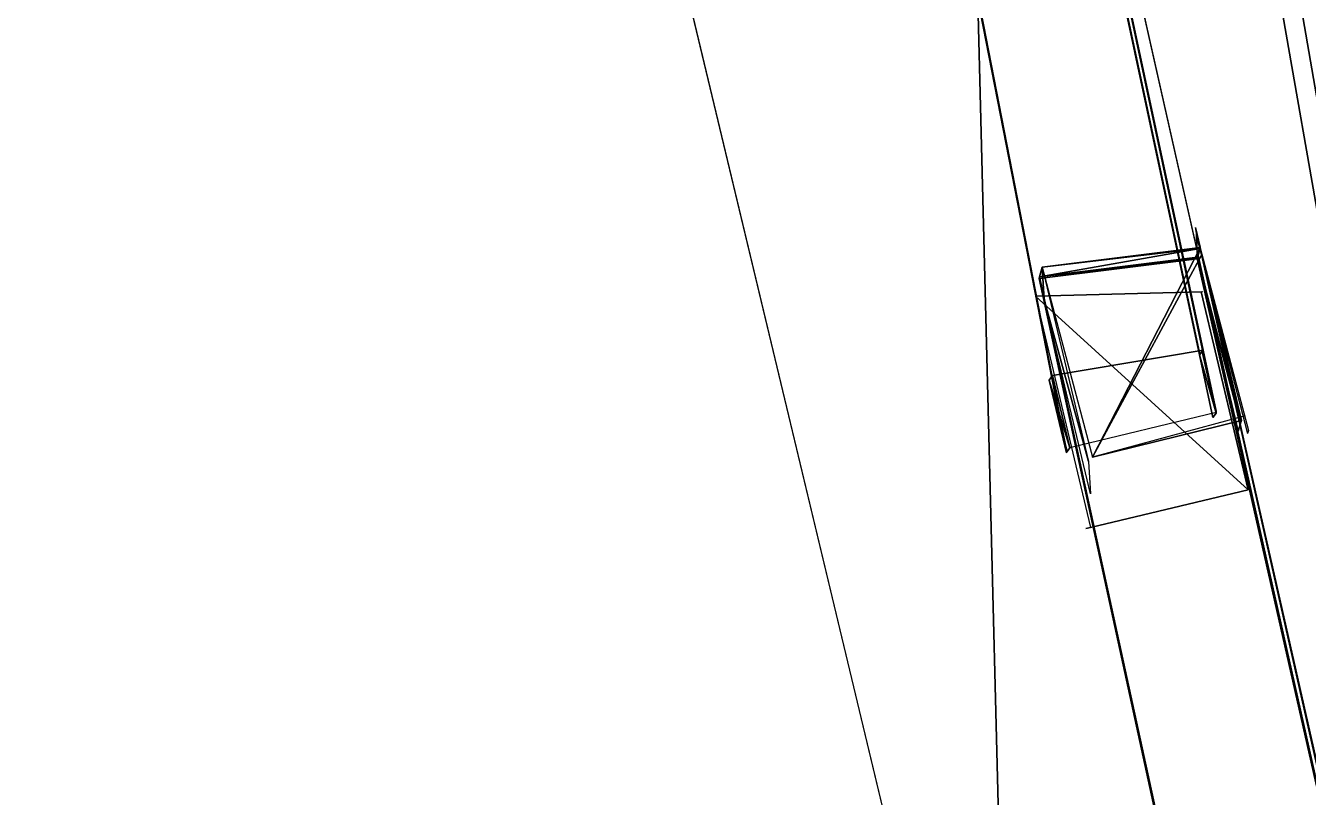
# Model space of a CAD drawing. Extents: x -324 to 583, y -546 to 160.
# Drawn here: x 253.01 to 287.39, y 107.65 to 128.34 of the extents above; entities that cross this region are included whole.
import ezdxf

# ---------------------------------------------------------------- set-up
doc = ezdxf.new("R2010")
doc.units = 0
doc.header["$MEASUREMENT"] = 0
doc.layers.get('0').update_dxf_attribs({"color": 13, "linetype": 'CONTINUOUS'})

msp = doc.modelspace()

# ---------------------------------------------------------------- linework, layer by layer
at = {"color": 0}
for p, q in [((284.907, 118.011, 35.393), (277.935, 150.65, 34.809)), ((277.944, 150.662, 38.469), (284.928, 117.966, 39.055)), ((277.978, 150.897, -1.508), (338.821, -119.501, -1.508)), ((277.85, 150.535, -0.809), (284.477, 119.512, -0.953)), ((277.862, 150.551, 4.1), (284.489, 119.527, 3.956)), ((280.908, 116.887, -0.888), (274.464, 149.911, -1.482)), ((274.479, 149.931, 4.651), (280.922, 116.907, 5.245)), ((266.488, 147.009, 38.851), (329.849, -117.642, 38.959)), ((284.494, 122.406, 38.17), (284.37, 122.925, 38.167)), ((284.37, 122.925, 38.167), (284.394, 122.779, 31.037)), ((284.394, 122.779, 31.037), (284.386, 122.751, 27.314)), ((284.494, 122.406, 38.17), (284.394, 122.779, 31.037)), ((284.494, 122.406, 38.17), (284.394, 122.779, 31.037)), ((284.394, 122.779, 31.037), (284.396, 122.701, 27.377)), ((284.494, 122.406, 38.17), (284.394, 122.779, 31.037)), ((284.396, 122.701, 27.377), (285.767, 117.402, 27.412)), ((284.396, 122.701, 27.377), (284.411, 122.196, 3.545)), ((284.498, 122.388, 38.17), (284.494, 122.406, 38.17)), ((284.498, 122.39, 38.469), (284.494, 122.406, 38.17)), ((284.498, 122.388, 38.17), (284.494, 122.406, 38.17)), ((284.498, 122.388, 38.17), (284.494, 122.406, 38.17)), ((284.498, 122.39, 38.469), (284.494, 122.406, 38.17)), ((284.498, 122.39, 38.469), (284.494, 122.406, 38.17)), ((284.414, 122.089, -1.508), (280.179, 121.561, -1.482)), ((280.263, 121.861, 38.332), (284.498, 122.389, 38.305)), ((280.263, 121.861, 38.332), (284.498, 122.388, 38.17)), ((280.263, 121.861, 38.332), (284.498, 122.388, 38.17)), ((280.263, 121.861, 38.332), (284.498, 122.388, 38.17)), ((281.608, 116.773, 38.23), (284.498, 122.388, 38.17)), ((281.608, 116.773, 38.23), (284.498, 122.388, 38.17)), ((284.425, 122.127, 3.546), (284.411, 122.196, 3.545)), ((284.414, 122.089, -1.484), (284.415, 122.094, -0.809)), ((284.414, 122.089, -1.484), (284.414, 122.089, -1.508)), ((284.417, 122.098, -0.255), (284.415, 122.094, -0.809)), ((284.417, 122.098, -0.255), (284.415, 122.094, -0.809)), ((284.417, 122.098, -0.255), (284.415, 122.094, -0.809)), ((284.415, 122.094, -0.809), (285.517, 117.463, -0.778)), ((284.425, 122.127, 3.546), (284.417, 122.098, -0.255)), ((284.425, 122.127, 3.546), (284.417, 122.098, -0.255)), ((284.425, 122.127, 3.546), (284.417, 122.098, -0.255)), ((284.426, 122.131, 4.1), (284.425, 122.127, 3.546)), ((284.426, 122.131, 4.1), (284.425, 122.127, 3.546)), ((284.426, 122.131, 4.1), (284.425, 122.127, 3.546)), ((284.426, 122.131, 4.1), (284.425, 122.127, 3.546)), ((284.426, 122.131, 4.1), (302.844, 40.723, 3.956)), ((284.491, 122.365, 35.118), (284.491, 122.362, 34.809)), ((284.491, 122.365, 35.118), (284.491, 122.362, 34.809)), ((284.491, 122.365, 35.118), (284.491, 122.362, 34.809)), ((284.491, 122.365, 35.118), (284.491, 122.362, 34.809)), ((303.868, 36.715, 35.393), (284.491, 122.362, 34.809)), ((284.491, 122.362, 34.809), (285.577, 117.676, 27.411)), ((284.491, 122.362, 34.809), (285.577, 117.676, 27.411)), ((284.498, 122.389, 38.305), (284.498, 122.39, 38.469)), ((284.542, 122.201, 38.172), (284.498, 122.39, 38.469)), ((284.542, 122.201, 38.172), (284.498, 122.39, 38.469)), ((284.498, 122.389, 38.305), (284.498, 122.39, 38.469)), ((284.498, 122.389, 38.305), (284.498, 122.39, 38.469)), ((284.498, 122.389, 38.305), (284.498, 122.39, 38.469)), ((284.498, 122.388, 38.17), (284.498, 122.389, 38.305)), ((284.498, 122.388, 38.17), (284.498, 122.389, 38.305)), ((284.498, 122.388, 38.17), (284.498, 122.389, 38.305)), ((284.498, 122.388, 38.17), (284.498, 122.389, 38.305)), ((284.498, 122.388, 38.17), (284.498, 122.389, 38.305)), ((284.498, 122.388, 38.17), (285.79, 117.484, 38.203)), ((284.542, 122.201, 38.172), (284.498, 122.388, 38.17)), ((284.542, 122.201, 38.172), (284.498, 122.388, 38.17)), ((284.542, 122.201, 38.172), (284.498, 122.388, 38.17)), ((284.542, 122.201, 38.172), (284.498, 122.388, 38.17)), ((285.6, 117.757, 38.202), (284.542, 122.201, 38.172)), ((285.6, 117.757, 38.202), (284.542, 122.201, 38.172)), ((280.192, 121.608, 4.651), (280.263, 121.861, 38.332)), ((280.192, 121.608, 4.651), (280.263, 121.861, 38.332)), ((280.263, 121.861, 38.332), (281.502, 116.652, 38.367)), ((280.179, 121.561, -1.482), (280.192, 121.608, 4.651)), ((280.179, 121.561, -1.482), (280.192, 121.608, 4.651)), ((280.179, 121.561, -1.482), (280.192, 121.608, 4.651)), ((298.985, 35.097, -0.888), (280.179, 121.561, -1.482)), ((280.314, 120.999, -1.245), (280.179, 121.561, -1.482)), ((280.192, 121.608, 4.651), (298.998, 35.143, 5.245)), ((284.523, 121.204, 2.536), (280.08, 121.089, 2.536)), ((280.08, 121.089, -79.981), (284.523, 121.204, -79.981)), ((280.08, 121.089, -79.981), (281.553, 114.887, -79.981)), ((280.08, 121.089, -8.889), (280.08, 121.089, -79.981)), ((280.08, 121.089, -7.4), (280.08, 121.089, -8.889)), ((280.08, 121.089, 2.536), (280.08, 121.089, -7.4)), ((285.784, 115.892, -7.4), (280.08, 121.089, -7.4)), ((280.08, 121.089, -7.4), (280.08, 121.089, -8.889)), ((280.08, 121.089, -8.889), (280.08, 121.089, -79.981)), ((280.08, 121.089, -79.981), (285.784, 115.892, -79.981)), ((284.523, 121.204, -47.673), (284.568, 121.215, 2.56)), ((284.523, 121.204, -79.74), (285.784, 115.892, -79.648)), ((284.523, 121.204, -79.74), (284.523, 121.204, -47.673)), ((284.523, 121.204, -47.673), (285.784, 115.892, -48.039)), ((284.523, 121.204, -47.673), (284.523, 121.204, 2.536)), ((284.523, 121.204, -79.74), (284.523, 121.204, -47.673)), ((284.523, 121.204, -79.981), (284.523, 121.204, -79.74)), ((285.784, 115.892, 2.536), (284.523, 121.204, 2.536)), ((285.784, 115.892, -47.673), (284.523, 121.204, -47.673)), ((284.523, 121.204, -47.673), (284.523, 121.204, 2.536)), ((285.784, 115.892, -47.673), (284.523, 121.204, -47.673)), ((284.523, 121.204, -47.673), (285.784, 115.892, -48.039)), ((281.553, 115.79, -1.21), (280.314, 120.999, -1.245)), ((284.572, 119.641, 38.861), (280.539, 118.961, 38.891)), ((280.54, 118.962, 39.239), (284.572, 119.641, 38.861)), ((284.477, 119.512, -0.953), (284.489, 119.527, 3.956)), ((284.477, 119.512, -0.953), (284.489, 119.527, 3.956)), ((284.477, 119.512, -0.966), (284.477, 119.511, -1.237)), ((284.477, 119.512, -0.957), (284.477, 119.512, -0.966)), ((284.477, 119.512, -0.957), (284.477, 119.512, -0.953)), ((284.477, 119.511, -1.237), (284.832, 117.835, -1.207)), ((284.907, 118.011, 35.393), (284.547, 119.606, 28.191)), ((284.555, 119.617, 31.595), (284.567, 119.633, 36.438)), ((284.798, 118.541, 36.457), (284.555, 119.617, 31.595)), ((284.567, 119.633, 36.438), (284.572, 119.641, 38.861)), ((284.567, 119.633, 36.438), (284.572, 119.641, 38.861)), ((284.798, 118.541, 36.457), (284.567, 119.633, 36.438)), ((284.798, 118.541, 36.457), (284.567, 119.633, 36.438)), ((284.92, 118.002, 38.89), (284.572, 119.641, 38.861)), ((284.92, 118.002, 38.89), (284.572, 119.641, 38.861)), ((280.908, 116.887, -0.892), (280.444, 118.832, -0.927)), ((280.539, 118.961, 38.891), (280.54, 118.962, 39.239)), ((280.539, 118.961, 38.891), (280.54, 118.962, 39.239)), ((281.003, 117.016, 38.926), (280.54, 118.962, 39.239)), ((284.92, 118.002, 38.89), (284.798, 118.541, 36.457)), ((284.911, 118.008, 36.467), (284.798, 118.541, 36.457)), ((284.92, 118.002, 38.89), (284.798, 118.541, 36.457)), ((284.911, 118.008, 36.467), (284.798, 118.541, 36.457)), ((284.928, 117.965, 38.891), (281.003, 117.016, 38.926)), ((284.92, 117.954, 35.394), (284.907, 118.011, 35.393)), ((284.92, 117.955, 35.65), (284.907, 118.011, 35.393)), ((284.92, 117.954, 35.394), (284.907, 118.011, 35.393)), ((284.92, 117.955, 35.65), (284.907, 118.011, 35.393)), ((284.914, 117.997, 36.467), (284.911, 118.008, 36.467)), ((284.914, 117.997, 36.467), (284.911, 118.008, 36.467)), ((284.922, 117.957, 36.468), (284.914, 117.997, 36.467)), ((284.922, 117.957, 36.468), (284.914, 117.997, 36.467)), ((284.928, 117.965, 38.891), (284.92, 118.002, 38.89)), ((284.928, 117.966, 39.055), (284.92, 118.002, 38.89)), ((284.928, 117.965, 38.891), (284.92, 118.002, 38.89)), ((284.928, 117.966, 39.055), (284.92, 118.002, 38.89)), ((284.922, 117.957, 36.468), (284.92, 117.955, 35.65)), ((284.92, 117.955, 35.65), (284.92, 117.954, 35.394)), ((284.928, 117.965, 38.891), (284.922, 117.957, 36.468)), ((284.928, 117.966, 39.055), (284.928, 117.965, 38.891)), ((285.702, 117.875, 38.192), (281.608, 116.773, 38.23)), ((285.6, 117.757, 38.202), (281.608, 116.773, 38.23)), ((284.832, 117.835, -1.207), (284.833, 117.836, -0.927)), ((284.833, 117.836, -0.927), (284.833, 117.836, -0.914)), ((285.517, 117.463, -0.778), (285.577, 117.676, 27.411)), ((285.577, 117.678, 27.72), (285.585, 117.703, 31.071)), ((285.577, 117.676, 27.411), (285.577, 117.678, 27.72)), ((285.585, 117.703, 31.071), (285.6, 117.757, 38.202)), ((285.79, 117.484, 38.203), (285.767, 117.402, 27.412)), ((280.922, 116.907, 5.245), (280.908, 116.887, -0.888)), ((280.922, 116.907, 5.245), (280.908, 116.887, -0.888)), ((280.933, 116.922, 9.785), (280.922, 116.907, 5.245)), ((281.003, 117.016, 38.926), (280.933, 116.922, 9.785)), ((280.908, 116.887, -0.888), (280.908, 116.887, -0.892)), ((281.502, 116.652, 38.367), (281.553, 115.79, -1.21)), ((281.553, 114.887, -48.039), (285.784, 115.892, -48.039)), ((281.553, 114.887, -79.737), (285.784, 115.892, -79.648)), ((285.784, 115.892, -48.039), (281.553, 114.887, -47.684)), ((281.553, 114.887, -48.039), (285.784, 115.892, -48.039)), ((285.784, 115.892, -7.4), (281.553, 114.887, -7.4)), ((285.784, 115.892, -48.039), (281.553, 114.887, -47.684)), ((285.784, 115.892, -67.711), (285.784, 115.892, -48.039)), ((285.784, 115.892, -79.648), (285.784, 115.892, -67.711)), ((285.784, 115.892, -48.039), (285.784, 115.892, -47.673)), ((285.784, 115.892, -47.673), (285.784, 115.892, -7.4)), ((285.784, 115.892, -79.981), (285.784, 115.892, -79.648)), ((285.784, 115.892, -79.648), (285.784, 115.892, -67.711)), ((285.784, 115.892, -67.711), (285.784, 115.892, -48.039)), ((285.784, 115.892, -7.4), (285.784, 115.892, 2.536)), ((285.784, 115.892, -47.673), (285.784, 115.892, -7.4)), ((285.784, 115.892, -79.648), (285.784, 115.892, -67.711)), ((285.784, 115.892, -67.711), (285.784, 115.892, -48.039)), ((285.784, 115.892, -48.039), (285.784, 115.892, -47.673)), ((285.784, 115.892, -47.673), (285.784, 115.892, -7.4)), ((285.784, 115.892, -48.039), (285.784, 115.892, -47.673)), ((281.431, 114.858, -79.74), (281.553, 114.887, -79.737)), ((281.553, 114.887, -47.684), (281.431, 114.858, -47.673)), ((281.431, 114.858, -47.673), (281.431, 114.858, -79.74)), ((281.553, 114.887, -79.981), (281.553, 114.887, -79.737)), ((281.553, 114.887, -48.039), (281.553, 114.887, -47.684)), ((281.553, 114.887, -47.684), (281.553, 114.887, -7.4)), ((281.553, 114.887, -48.039), (281.553, 114.887, -47.684))]:
    msp.add_line(p, q, dxfattribs=at)
at = {"color": 17}
for p, q in [((284.394, 122.779, 31.037), (284.498, 122.388, 38.17)), ((284.394, 122.779, 31.037), (284.498, 122.388, 38.17)), ((284.394, 122.779, 31.037), (284.498, 122.388, 38.17)), ((284.491, 122.362, 34.809), (284.396, 122.701, 27.377)), ((284.491, 122.362, 34.809), (284.396, 122.701, 27.377)), ((284.415, 122.094, -0.809), (302.834, 40.686, -0.953)), ((284.491, 122.362, 34.809), (284.426, 122.131, 4.1)), ((284.491, 122.362, 34.809), (284.426, 122.131, 4.1)), ((284.491, 122.362, 34.809), (284.426, 122.131, 4.1)), ((284.491, 122.365, 35.118), (284.498, 122.388, 38.17)), ((284.491, 122.365, 35.118), (284.498, 122.388, 38.17)), ((284.491, 122.365, 35.118), (284.498, 122.388, 38.17)), ((284.491, 122.365, 35.118), (284.498, 122.388, 38.17)), ((285.577, 117.678, 27.72), (284.491, 122.365, 35.118)), ((285.577, 117.678, 27.72), (284.491, 122.365, 35.118)), ((284.498, 122.39, 38.469), (303.91, 36.591, 39.055)), ((285.585, 117.703, 31.071), (284.542, 122.201, 38.172)), ((285.585, 117.703, 31.071), (284.542, 122.201, 38.172)), ((280.263, 121.861, 38.332), (281.608, 116.773, 38.23)), ((284.489, 119.527, 3.956), (284.547, 119.606, 28.191)), ((280.444, 118.832, -0.927), (280.539, 118.961, 38.891)), ((284.833, 117.836, -0.914), (284.92, 117.954, 35.394)), ((281.553, 114.887, -79.737), (281.553, 114.887, -48.039)), ((281.553, 114.887, -79.737), (281.553, 114.887, -48.039))]:
    msp.add_line(p, q, dxfattribs=at)

# ---------------------------------------------------------------- meshes
mesh = msp.add_polyface(dxfattribs=at)
corners = [(329.849, -117.642, 38.959), (282.585, 152.195, 38.764), (266.488, 147.009, 38.851), (284.652, 143.563, 38.767), (350.052, -129.602, 38.879), (333.702, -133.735, 38.966), (333.955, -134.788, 38.966)]
mesh.append_faces([[corners[k] for k in face] for face in [(0, 1, 2), (4, 5, 6)]], dxfattribs={"vtx0": -1, "color": 17})
mesh.append_faces([[corners[k] for k in face] for face in [(1, 0, 3), (3, 0, 4)]], dxfattribs={"vtx0": -1, "vtx1": -1, "color": 17})
mesh.append_faces([[corners[k] for k in face] for face in [(4, 0, 5)]], dxfattribs={"vtx0": -1, "vtx2": -1, "color": 17})
at = {"color": 8}
mesh = msp.add_polyface(dxfattribs=at)
corners = [(347.75, -357.71, 110.508), (259.17, -225.98, 128.751), (227.84, -386.184, 150.839), (324.919, -261.564, 110.508), (226.99, 150.841, 110.508), (165.461, -123.495, 150.839), (301.903, -164.635, 110.508)]
mesh.append_faces([[corners[k] for k in face] for face in [(1, 0, 3), (2, 4, 5), (4, 1, 6)]], dxfattribs={"vtx0": -1, "color": 8})
mesh.append_faces([[corners[k] for k in face] for face in [(0, 1, 2)]], dxfattribs={"vtx0": -1, "vtx1": -1, "color": 8})
mesh.append_faces([[corners[k] for k in face] for face in [(4, 2, 1)]], dxfattribs={"vtx0": -1, "vtx1": -1, "vtx2": -1, "color": 8})
at = {"color": 0}
mesh = msp.add_polyface(dxfattribs=at)
corners = [(277.978, 150.897, -1.508), (221.814, 134.477, -1.508), (221.121, 137.396, -1.508), (285.15, -132.246, -1.508), (338.821, -119.501, -1.508)]
mesh.append_faces([[corners[k] for k in face] for face in [(0, 1, 2), (3, 0, 4)]], dxfattribs={"vtx0": -1, "color": 0})
mesh.append_faces([[corners[k] for k in face] for face in [(1, 0, 3)]], dxfattribs={"vtx0": -1, "vtx1": -1, "color": 0})
at = {"color": 253}
mesh = msp.add_polyface(dxfattribs=at)
corners = [(229.698, 139.433, 102.794), (301.903, -164.635, 110.508), (301.903, -164.635, 102.794), (226.99, 150.841, 110.508), (226.99, 150.841, 102.794)]
mesh.append_faces([[corners[k] for k in face] for face in [(0, 1, 2), (3, 0, 4)]], dxfattribs={"vtx0": -1, "color": 253})
mesh.append_faces([[corners[k] for k in face] for face in [(1, 0, 3)]], dxfattribs={"vtx0": -1, "vtx1": -1, "color": 253})
at = {"color": 17}
mesh = msp.add_polyface(dxfattribs=at)
corners = [(277.935, 150.65, 34.809), (277.943, 150.661, 38.17), (284.572, 119.641, 38.861), (277.936, 150.651, 35.118)]
mesh.append_faces([[corners[k] for k in face] for face in [(0, 1, 2), (1, 0, 3)]], dxfattribs={"vtx0": -1, "color": 17})
mesh = msp.add_polyface(dxfattribs=at)
corners = [(277.935, 150.65, 34.809), (284.798, 118.541, 36.457), (284.907, 118.011, 35.393)]
mesh.append_faces([[corners[k] for k in face] for face in [(0, 1, 2)]], dxfattribs={"color": 17})
at = {"color": 0}
mesh = msp.add_polyface(dxfattribs=at)
corners = [(277.935, 150.65, 34.809), (284.567, 119.633, 36.438), (284.798, 118.541, 36.457)]
mesh.append_faces([[corners[k] for k in face] for face in [(0, 1, 2)]], dxfattribs={"color": 0})
at = {"color": 17}
mesh = msp.add_polyface(dxfattribs=at)
corners = [(277.935, 150.65, 34.809), (284.572, 119.641, 38.861), (284.567, 119.633, 36.438)]
mesh.append_faces([[corners[k] for k in face] for face in [(0, 1, 2)]], dxfattribs={"color": 17})
at = {"color": 0}
mesh = msp.add_polyface(dxfattribs=at)
corners = [(277.943, 150.661, 38.17), (277.952, 150.623, 38.306), (284.572, 119.641, 38.861), (277.943, 150.662, 38.305)]
mesh.append_faces([[corners[k] for k in face] for face in [(0, 1, 2), (1, 0, 3)]], dxfattribs={"vtx0": -1, "color": 0})
mesh = msp.add_polyface(dxfattribs=at)
corners = [(277.944, 150.662, 38.469), (284.928, 117.966, 39.055), (284.92, 118.002, 38.89)]
mesh.append_faces([[corners[k] for k in face] for face in [(0, 1, 2)]], dxfattribs={"color": 0})
mesh = msp.add_polyface(dxfattribs=at)
corners = [(277.944, 150.662, 38.469), (284.92, 118.002, 38.89), (284.572, 119.641, 38.861)]
mesh.append_faces([[corners[k] for k in face] for face in [(0, 1, 2)]], dxfattribs={"color": 0})
mesh = msp.add_polyface(dxfattribs=at)
corners = [(277.944, 150.662, 38.469), (284.572, 119.641, 38.861), (277.952, 150.623, 38.306)]
mesh.append_faces([[corners[k] for k in face] for face in [(0, 1, 2)]], dxfattribs={"color": 0})
at = {"color": 17}
mesh = msp.add_polyface(dxfattribs=at)
corners = [(277.85, 150.535, -0.809), (284.489, 119.527, 3.956), (284.477, 119.512, -0.953), (277.86, 150.549, 3.546), (277.862, 150.551, 4.1), (277.851, 150.537, -0.255)]
mesh.append_faces([[corners[k] for k in face] for face in [(0, 1, 2), (1, 3, 4), (3, 0, 5)]], dxfattribs={"vtx0": -1, "color": 17})
mesh.append_faces([[corners[k] for k in face] for face in [(1, 0, 3)]], dxfattribs={"vtx0": -1, "vtx1": -1, "vtx2": -1, "color": 17})
at = {"color": 0}
mesh = msp.add_polyface(dxfattribs=at)
corners = [(280.922, 116.907, 5.245), (274.464, 149.911, -1.482), (280.908, 116.887, -0.888), (274.479, 149.931, 4.651)]
mesh.append_faces([[corners[k] for k in face] for face in [(0, 1, 2), (1, 0, 3)]], dxfattribs={"vtx0": -1, "color": 0})
mesh = msp.add_polyface(dxfattribs=at)
corners = [(229.698, 139.433, 102.794), (221.814, 134.477, 102.794), (221.121, 137.396, 102.794), (295.27, -174.862, 102.794), (301.903, -164.635, 102.794), (368.934, -157.37, 102.794), (369.272, -148.638, 102.794), (371.216, -156.828, 102.794)]
mesh.append_faces([[corners[k] for k in face] for face in [(0, 1, 2), (5, 6, 7)]], dxfattribs={"vtx0": -1, "color": 0})
mesh.append_faces([[corners[k] for k in face] for face in [(1, 0, 3), (3, 4, 5)]], dxfattribs={"vtx0": -1, "vtx1": -1, "color": 0})
mesh.append_faces([[corners[k] for k in face] for face in [(3, 0, 4), (5, 4, 6)]], dxfattribs={"vtx0": -1, "vtx2": -1, "color": 0})
at = {"color": 47}
mesh = msp.add_polyface(dxfattribs=at)
corners = [(221.121, 137.396, -25.766), (286.869, -139.482, -1.508), (286.869, -139.482, -25.766), (285.15, -132.246, -1.508), (247.098, 28.002, -10.341), (247.098, 28.002, -2.072), (243.748, 42.11, -10.341), (221.814, 134.477, -1.508), (221.121, 137.396, -1.508), (243.748, 42.11, -2.072)]
mesh.append_faces([[corners[k] for k in face] for face in [(0, 1, 2), (7, 0, 8)]], dxfattribs={"vtx0": -1, "color": 47})
mesh.append_faces([[corners[k] for k in face] for face in [(1, 0, 3), (4, 0, 6)]], dxfattribs={"vtx0": -1, "vtx1": -1, "color": 47})
mesh.append_faces([[corners[k] for k in face] for face in [(3, 0, 4), (6, 0, 7)]], dxfattribs={"vtx0": -1, "vtx1": -1, "vtx2": -1, "color": 47})
mesh.append_faces([[corners[k] for k in face] for face in [(3, 4, 5), (5, 7, 3), (7, 5, 9), (7, 9, 6)]], dxfattribs={"vtx0": -1, "vtx2": -1, "color": 47})
at = {"color": 43}
mesh = msp.add_polyface(dxfattribs=at)
corners = [(286.869, -139.482, -1.508), (292.865, -164.733, 37.991), (294.885, -173.24, -1.508), (278.284, -103.331, 37.991), (285.15, -132.246, -1.508), (221.814, 134.477, -1.508), (263.722, -42.006, 41.491), (278.284, -103.331, 87.796), (252.592, 4.866, 41.491), (239.636, 59.424, 41.491), (252.592, 4.866, 91.296), (228.506, 106.295, 41.491), (228.506, 106.295, 91.296), (295.27, -174.862, 102.794), (292.865, -164.733, 87.796), (221.814, 134.477, 102.794), (263.722, -42.006, 91.296), (239.636, 59.424, 91.296)]
mesh.append_faces([[corners[k] for k in face] for face in [(0, 1, 2), (1, 0, 3), (3, 6, 7), (6, 5, 8), (8, 9, 10), (9, 5, 11), (11, 5, 12), (13, 14, 15), (14, 2, 1), (16, 7, 6), (17, 10, 9), (15, 12, 5)]], dxfattribs={"vtx0": -1, "vtx1": -1, "color": 43})
mesh.append_faces([[corners[k] for k in face] for face in [(3, 5, 6), (8, 5, 9), (15, 7, 16), (15, 10, 17)]], dxfattribs={"vtx0": -1, "vtx1": -1, "vtx2": -1, "color": 43})
mesh.append_faces([[corners[k] for k in face] for face in [(3, 0, 4), (3, 4, 5), (14, 13, 2), (15, 14, 7), (15, 16, 10), (15, 17, 12)]], dxfattribs={"vtx0": -1, "vtx2": -1, "color": 43})
at = {"color": 17}
mesh = msp.add_polyface(dxfattribs=at)
corners = [(284.37, 122.925, 38.167), (284.494, 122.406, 38.17), (284.394, 122.779, 31.037)]
mesh.append_faces([[corners[k] for k in face] for face in [(0, 1, 2)]], dxfattribs={"color": 17})
at = {"color": 0}
mesh = msp.add_polyface(dxfattribs=at)
corners = [(284.394, 122.779, 31.037), (284.498, 122.388, 38.17), (284.494, 122.406, 38.17)]
mesh.append_faces([[corners[k] for k in face] for face in [(0, 1, 2)]], dxfattribs={"color": 0})
at = {"color": 17}
mesh = msp.add_polyface(dxfattribs=at)
corners = [(284.396, 122.701, 27.377), (284.491, 122.365, 35.118), (284.491, 122.362, 34.809), (284.498, 122.388, 38.17), (284.394, 122.779, 31.037)]
mesh.append_faces([[corners[k] for k in face] for face in [(0, 1, 2), (3, 0, 4)]], dxfattribs={"vtx0": -1, "color": 17})
mesh.append_faces([[corners[k] for k in face] for face in [(1, 0, 3)]], dxfattribs={"vtx0": -1, "vtx1": -1, "color": 17})
at = {"color": 0}
mesh = msp.add_polyface(dxfattribs=at)
corners = [(284.394, 122.779, 31.037), (284.498, 122.389, 38.305), (284.498, 122.388, 38.17), (284.494, 122.406, 38.17), (284.498, 122.39, 38.469)]
mesh.append_faces([[corners[k] for k in face] for face in [(0, 1, 2), (1, 3, 4)]], dxfattribs={"vtx0": -1, "color": 0})
mesh.append_faces([[corners[k] for k in face] for face in [(1, 0, 3)]], dxfattribs={"vtx0": -1, "vtx2": -1, "color": 0})
at = {"color": 17}
mesh = msp.add_polyface(dxfattribs=at)
corners = [(284.411, 122.196, 3.545), (284.426, 122.131, 4.1), (284.425, 122.127, 3.546), (284.491, 122.362, 34.809), (284.396, 122.701, 27.377)]
mesh.append_faces([[corners[k] for k in face] for face in [(0, 1, 2), (3, 0, 4)]], dxfattribs={"vtx0": -1, "color": 17})
mesh.append_faces([[corners[k] for k in face] for face in [(1, 0, 3)]], dxfattribs={"vtx0": -1, "vtx1": -1, "color": 17})
at = {"color": 0}
mesh = msp.add_polyface(dxfattribs=at)
corners = [(284.494, 122.406, 38.17), (284.498, 122.389, 38.305), (284.498, 122.388, 38.17), (284.498, 122.39, 38.469)]
mesh.append_faces([[corners[k] for k in face] for face in [(0, 1, 2), (1, 0, 3)]], dxfattribs={"vtx0": -1, "color": 0})
at = {"color": 17}
mesh = msp.add_polyface(dxfattribs=at)
corners = [(284.414, 122.089, -1.484), (280.179, 121.561, -1.482), (284.414, 122.089, -1.508), (284.415, 122.094, -0.809), (280.192, 121.608, 4.651), (284.417, 122.098, -0.255), (284.425, 122.127, 3.546), (284.426, 122.131, 4.1), (284.491, 122.362, 34.809), (280.263, 121.861, 38.332), (284.491, 122.365, 35.118), (284.498, 122.388, 38.17)]
mesh.append_faces([[corners[k] for k in face] for face in [(0, 1, 2), (9, 10, 11)]], dxfattribs={"vtx0": -1, "color": 17})
mesh.append_faces([[corners[k] for k in face] for face in [(1, 3, 4), (4, 8, 9)]], dxfattribs={"vtx0": -1, "vtx1": -1, "color": 17})
mesh.append_faces([[corners[k] for k in face] for face in [(1, 0, 3), (4, 3, 5), (4, 5, 6), (4, 6, 7), (4, 7, 8), (9, 8, 10)]], dxfattribs={"vtx0": -1, "vtx2": -1, "color": 17})
at = {"color": 0}
mesh = msp.add_polyface(dxfattribs=at)
corners = [(280.263, 121.861, 38.332), (284.498, 122.388, 38.17), (284.498, 122.389, 38.305)]
mesh.append_faces([[corners[k] for k in face] for face in [(0, 1, 2)]], dxfattribs={"color": 0})
at = {"color": 17}
mesh = msp.add_polyface(dxfattribs=at)
corners = [(284.498, 122.388, 38.17), (280.263, 121.861, 38.332), (281.608, 116.773, 38.23)]
mesh.append_faces([[corners[k] for k in face] for face in [(0, 1, 2)]], dxfattribs={"color": 17})
at = {"color": 0}
mesh = msp.add_polyface(dxfattribs=at)
corners = [(281.608, 116.773, 38.23), (284.542, 122.201, 38.172), (284.498, 122.388, 38.17), (285.6, 117.757, 38.202)]
mesh.append_faces([[corners[k] for k in face] for face in [(0, 1, 2), (1, 0, 3)]], dxfattribs={"vtx0": -1, "color": 0})
at = {"color": 17}
mesh = msp.add_polyface(dxfattribs=at)
corners = [(284.415, 122.094, -0.809), (285.577, 117.676, 27.411), (285.517, 117.463, -0.778), (284.425, 122.127, 3.546), (284.491, 122.362, 34.809), (284.417, 122.098, -0.255), (284.426, 122.131, 4.1)]
mesh.append_faces([[corners[k] for k in face] for face in [(0, 1, 2), (3, 0, 5), (4, 3, 6)]], dxfattribs={"vtx0": -1, "color": 17})
mesh.append_faces([[corners[k] for k in face] for face in [(1, 3, 4)]], dxfattribs={"vtx0": -1, "vtx1": -1, "color": 17})
mesh.append_faces([[corners[k] for k in face] for face in [(1, 0, 3)]], dxfattribs={"vtx0": -1, "vtx1": -1, "vtx2": -1, "color": 17})
mesh = msp.add_polyface(dxfattribs=at)
corners = [(284.415, 122.094, -0.809), (302.844, 40.723, 3.956), (302.834, 40.686, -0.953), (284.425, 122.127, 3.546), (284.426, 122.131, 4.1), (284.417, 122.098, -0.255)]
mesh.append_faces([[corners[k] for k in face] for face in [(0, 1, 2), (1, 3, 4), (3, 0, 5)]], dxfattribs={"vtx0": -1, "color": 17})
mesh.append_faces([[corners[k] for k in face] for face in [(1, 0, 3)]], dxfattribs={"vtx0": -1, "vtx1": -1, "vtx2": -1, "color": 17})
mesh = msp.add_polyface(dxfattribs=at)
corners = [(303.868, 36.715, 35.393), (303.904, 36.572, 36.468), (303.903, 36.565, 35.65), (303.91, 36.59, 38.891), (303.888, 36.687, 38.89), (284.498, 122.39, 38.469), (303.91, 36.591, 39.055), (284.498, 122.389, 38.305), (284.498, 122.388, 38.17), (284.491, 122.362, 34.809), (284.491, 122.365, 35.118)]
mesh.append_faces([[corners[k] for k in face] for face in [(0, 1, 2), (4, 5, 6), (8, 9, 10)]], dxfattribs={"vtx0": -1, "color": 17})
mesh.append_faces([[corners[k] for k in face] for face in [(1, 0, 3), (3, 0, 4), (5, 0, 7), (7, 0, 8)]], dxfattribs={"vtx0": -1, "vtx1": -1, "color": 17})
mesh.append_faces([[corners[k] for k in face] for face in [(5, 4, 0)]], dxfattribs={"vtx0": -1, "vtx1": -1, "vtx2": -1, "color": 17})
mesh.append_faces([[corners[k] for k in face] for face in [(8, 0, 9)]], dxfattribs={"vtx0": -1, "vtx2": -1, "color": 17})
mesh = msp.add_polyface(dxfattribs=at)
corners = [(284.491, 122.365, 35.118), (285.585, 117.703, 31.071), (285.577, 117.678, 27.72), (284.542, 122.201, 38.172), (284.498, 122.388, 38.17)]
mesh.append_faces([[corners[k] for k in face] for face in [(0, 1, 2), (3, 0, 4)]], dxfattribs={"vtx0": -1, "color": 17})
mesh.append_faces([[corners[k] for k in face] for face in [(1, 0, 3)]], dxfattribs={"vtx0": -1, "vtx1": -1, "color": 17})
mesh = msp.add_polyface(dxfattribs=at)
corners = [(284.491, 122.362, 34.809), (285.577, 117.678, 27.72), (285.577, 117.676, 27.411), (284.491, 122.365, 35.118)]
mesh.append_faces([[corners[k] for k in face] for face in [(0, 1, 2), (1, 0, 3)]], dxfattribs={"vtx0": -1, "color": 17})
at = {"color": 0}
mesh = msp.add_polyface(dxfattribs=at)
corners = [(284.542, 122.201, 38.172), (284.498, 122.389, 38.305), (284.498, 122.39, 38.469), (284.498, 122.388, 38.17)]
mesh.append_faces([[corners[k] for k in face] for face in [(0, 1, 2), (1, 0, 3)]], dxfattribs={"vtx0": -1, "color": 0})
at = {"color": 17}
mesh = msp.add_polyface(dxfattribs=at)
corners = [(284.542, 122.201, 38.172), (285.6, 117.757, 38.202), (285.585, 117.703, 31.071)]
mesh.append_faces([[corners[k] for k in face] for face in [(0, 1, 2)]], dxfattribs={"color": 17})
mesh = msp.add_polyface(dxfattribs=at)
corners = [(280.314, 120.999, -1.245), (281.502, 116.652, 38.367), (281.553, 115.79, -1.21), (280.263, 121.861, 38.332), (280.192, 121.608, 4.651), (280.179, 121.561, -1.482)]
mesh.append_faces([[corners[k] for k in face] for face in [(0, 1, 2), (4, 0, 5)]], dxfattribs={"vtx0": -1, "color": 17})
mesh.append_faces([[corners[k] for k in face] for face in [(1, 0, 3), (3, 0, 4)]], dxfattribs={"vtx0": -1, "vtx1": -1, "color": 17})
at = {"color": 0}
mesh = msp.add_polyface(dxfattribs=at)
corners = [(298.998, 35.143, 5.245), (280.179, 121.561, -1.482), (298.985, 35.097, -0.888), (280.192, 121.608, 4.651)]
mesh.append_faces([[corners[k] for k in face] for face in [(0, 1, 2), (1, 0, 3)]], dxfattribs={"vtx0": -1, "color": 0})
at = {"color": 17}
mesh = msp.add_polyface(dxfattribs=at)
corners = [(280.08, 121.089, -8.889), (284.523, 121.204, -79.981), (280.08, 121.089, -79.981), (284.523, 121.204, -79.74), (284.523, 121.204, -47.673), (284.523, 121.204, 2.536), (280.08, 121.089, -7.4), (280.08, 121.089, 2.536)]
mesh.append_faces([[corners[k] for k in face] for face in [(0, 1, 2), (5, 6, 7)]], dxfattribs={"vtx0": -1, "color": 17})
mesh.append_faces([[corners[k] for k in face] for face in [(1, 0, 3), (3, 0, 4), (4, 0, 5)]], dxfattribs={"vtx0": -1, "vtx1": -1, "color": 17})
mesh.append_faces([[corners[k] for k in face] for face in [(5, 0, 6)]], dxfattribs={"vtx0": -1, "vtx2": -1, "color": 17})
at = {"color": 0}
mesh = msp.add_polyface(dxfattribs=at)
corners = [(285.784, 115.892, -79.648), (280.08, 121.089, -79.981), (285.784, 115.892, -79.981), (280.08, 121.089, -8.889), (285.784, 115.892, -67.711), (285.784, 115.892, -48.039), (285.784, 115.892, -47.673), (285.784, 115.892, -7.4), (280.08, 121.089, -7.4)]
mesh.append_faces([[corners[k] for k in face] for face in [(0, 1, 2), (3, 7, 8)]], dxfattribs={"vtx0": -1, "color": 0})
mesh.append_faces([[corners[k] for k in face] for face in [(1, 0, 3)]], dxfattribs={"vtx0": -1, "vtx1": -1, "color": 0})
mesh.append_faces([[corners[k] for k in face] for face in [(3, 0, 4), (3, 4, 5), (3, 5, 6), (3, 6, 7)]], dxfattribs={"vtx0": -1, "vtx2": -1, "color": 0})
at = {"color": 17}
mesh = msp.add_polyface(dxfattribs=at)
corners = [(284.523, 121.204, -79.74), (285.784, 115.892, -67.711), (285.784, 115.892, -79.648), (285.784, 115.892, -48.039), (284.523, 121.204, -47.673)]
mesh.append_faces([[corners[k] for k in face] for face in [(0, 1, 2), (3, 0, 4)]], dxfattribs={"vtx0": -1, "color": 17})
mesh.append_faces([[corners[k] for k in face] for face in [(1, 0, 3)]], dxfattribs={"vtx0": -1, "vtx1": -1, "color": 17})
mesh = msp.add_polyface(dxfattribs=at)
corners = [(284.523, 121.204, -47.673), (285.784, 115.892, -7.4), (285.784, 115.892, -47.673), (285.784, 115.892, 2.536), (284.523, 121.204, 2.536)]
mesh.append_faces([[corners[k] for k in face] for face in [(0, 1, 2), (3, 0, 4)]], dxfattribs={"vtx0": -1, "color": 17})
mesh.append_faces([[corners[k] for k in face] for face in [(1, 0, 3)]], dxfattribs={"vtx0": -1, "vtx1": -1, "color": 17})
at = {"color": 0}
mesh = msp.add_polyface(dxfattribs=at)
corners = [(284.523, 121.204, -47.673), (285.784, 115.892, -47.673), (285.784, 115.892, -48.039)]
mesh.append_faces([[corners[k] for k in face] for face in [(0, 1, 2)]], dxfattribs={"color": 0})
mesh = msp.add_polyface(dxfattribs=at)
corners = [(280.54, 118.962, 39.239), (284.572, 119.641, 38.861), (280.539, 118.961, 38.891)]
mesh.append_faces([[corners[k] for k in face] for face in [(0, 1, 2)]], dxfattribs={"color": 0})
mesh = msp.add_polyface(dxfattribs=at)
corners = [(284.477, 119.511, -1.237), (284.833, 117.836, -0.927), (284.832, 117.835, -1.207), (284.833, 117.836, -0.914), (284.92, 117.954, 35.394), (284.907, 118.011, 35.393), (284.477, 119.512, -0.966), (284.547, 119.606, 28.191), (284.477, 119.512, -0.957), (284.477, 119.512, -0.953), (284.489, 119.527, 3.956)]
mesh.append_faces([[corners[k] for k in face] for face in [(0, 1, 2), (7, 9, 10)]], dxfattribs={"vtx0": -1, "color": 0})
mesh.append_faces([[corners[k] for k in face] for face in [(1, 0, 3), (3, 0, 4), (4, 0, 5), (5, 6, 7)]], dxfattribs={"vtx0": -1, "vtx1": -1, "color": 0})
mesh.append_faces([[corners[k] for k in face] for face in [(5, 0, 6), (7, 6, 8), (7, 8, 9)]], dxfattribs={"vtx0": -1, "vtx2": -1, "color": 0})
at = {"color": 17}
mesh = msp.add_polyface(dxfattribs=at)
corners = [(284.798, 118.541, 36.457), (284.572, 119.641, 38.861), (284.92, 118.002, 38.89), (284.567, 119.633, 36.438)]
mesh.append_faces([[corners[k] for k in face] for face in [(0, 1, 2), (1, 0, 3)]], dxfattribs={"vtx0": -1, "color": 17})
at = {"color": 0}
mesh = msp.add_polyface(dxfattribs=at)
corners = [(280.908, 116.887, -0.888), (280.444, 118.832, -0.927), (280.908, 116.887, -0.892), (280.922, 116.907, 5.245), (280.933, 116.922, 9.785), (281.003, 117.016, 38.926), (280.539, 118.961, 38.891), (280.54, 118.962, 39.239)]
mesh.append_faces([[corners[k] for k in face] for face in [(0, 1, 2), (6, 5, 7)]], dxfattribs={"vtx0": -1, "color": 0})
mesh.append_faces([[corners[k] for k in face] for face in [(1, 5, 6)]], dxfattribs={"vtx0": -1, "vtx1": -1, "color": 0})
mesh.append_faces([[corners[k] for k in face] for face in [(1, 0, 3), (1, 3, 4), (1, 4, 5)]], dxfattribs={"vtx0": -1, "vtx2": -1, "color": 0})
mesh = msp.add_polyface(dxfattribs=at)
corners = [(284.798, 118.541, 36.457), (284.92, 118.002, 38.89), (284.911, 118.008, 36.467)]
mesh.append_faces([[corners[k] for k in face] for face in [(0, 1, 2)]], dxfattribs={"color": 0})
mesh = msp.add_polyface(dxfattribs=at)
corners = [(284.798, 118.541, 36.457), (284.911, 118.008, 36.467), (284.907, 118.011, 35.393)]
mesh.append_faces([[corners[k] for k in face] for face in [(0, 1, 2)]], dxfattribs={"color": 0})
mesh = msp.add_polyface(dxfattribs=at)
corners = [(284.907, 118.011, 35.393), (284.92, 117.955, 35.65), (284.92, 117.954, 35.394)]
mesh.append_faces([[corners[k] for k in face] for face in [(0, 1, 2)]], dxfattribs={"color": 0})
mesh = msp.add_polyface(dxfattribs=at)
corners = [(284.907, 118.011, 35.393), (284.922, 117.957, 36.468), (284.92, 117.955, 35.65)]
mesh.append_faces([[corners[k] for k in face] for face in [(0, 1, 2)]], dxfattribs={"color": 0})
mesh = msp.add_polyface(dxfattribs=at)
corners = [(284.907, 118.011, 35.393), (284.911, 118.008, 36.467), (284.914, 117.997, 36.467)]
mesh.append_faces([[corners[k] for k in face] for face in [(0, 1, 2)]], dxfattribs={"color": 0})
mesh = msp.add_polyface(dxfattribs=at)
corners = [(284.907, 118.011, 35.393), (284.914, 117.997, 36.467), (284.922, 117.957, 36.468)]
mesh.append_faces([[corners[k] for k in face] for face in [(0, 1, 2)]], dxfattribs={"color": 0})
mesh = msp.add_polyface(dxfattribs=at)
corners = [(284.914, 117.997, 36.467), (284.92, 118.002, 38.89), (284.928, 117.965, 38.891), (284.911, 118.008, 36.467)]
mesh.append_faces([[corners[k] for k in face] for face in [(0, 1, 2), (1, 0, 3)]], dxfattribs={"vtx0": -1, "color": 0})
mesh = msp.add_polyface(dxfattribs=at)
corners = [(284.914, 117.997, 36.467), (284.928, 117.965, 38.891), (284.922, 117.957, 36.468)]
mesh.append_faces([[corners[k] for k in face] for face in [(0, 1, 2)]], dxfattribs={"color": 0})
mesh = msp.add_polyface(dxfattribs=at)
corners = [(284.92, 118.002, 38.89), (284.928, 117.966, 39.055), (284.928, 117.965, 38.891)]
mesh.append_faces([[corners[k] for k in face] for face in [(0, 1, 2)]], dxfattribs={"color": 0})
at = {"color": 17}
mesh = msp.add_polyface(dxfattribs=at)
corners = [(285.784, 115.892, -79.648), (281.553, 114.887, -48.039), (281.553, 114.887, -79.737), (285.784, 115.892, -67.711), (285.784, 115.892, -48.039)]
mesh.append_faces([[corners[k] for k in face] for face in [(0, 1, 2), (1, 3, 4)]], dxfattribs={"vtx0": -1, "color": 17})
mesh.append_faces([[corners[k] for k in face] for face in [(1, 0, 3)]], dxfattribs={"vtx0": -1, "vtx2": -1, "color": 17})
at = {"color": 0}
mesh = msp.add_polyface(dxfattribs=at)
corners = [(281.553, 114.887, -47.684), (281.553, 114.887, -48.039), (285.784, 115.892, -48.039)]
mesh.append_faces([[corners[k] for k in face] for face in [(0, 1, 2)]], dxfattribs={"color": 0})
at = {"color": 17}
mesh = msp.add_polyface(dxfattribs=at)
corners = [(285.784, 115.892, -47.673), (281.553, 114.887, -47.684), (285.784, 115.892, -48.039), (281.553, 114.887, -7.4), (285.784, 115.892, -7.4)]
mesh.append_faces([[corners[k] for k in face] for face in [(0, 1, 2), (3, 0, 4)]], dxfattribs={"vtx0": -1, "color": 17})
mesh.append_faces([[corners[k] for k in face] for face in [(1, 0, 3)]], dxfattribs={"vtx0": -1, "vtx1": -1, "color": 17})
at = {"color": 0}
mesh = msp.add_polyface(dxfattribs=at)
corners = [(281.553, 114.887, -79.737), (281.431, 114.858, -47.673), (281.431, 114.858, -79.74), (281.553, 114.887, -48.039), (281.553, 114.887, -47.684)]
mesh.append_faces([[corners[k] for k in face] for face in [(0, 1, 2), (1, 3, 4)]], dxfattribs={"vtx0": -1, "color": 0})
mesh.append_faces([[corners[k] for k in face] for face in [(1, 0, 3)]], dxfattribs={"vtx0": -1, "vtx2": -1, "color": 0})

doc.saveas('drawing.dxf')
